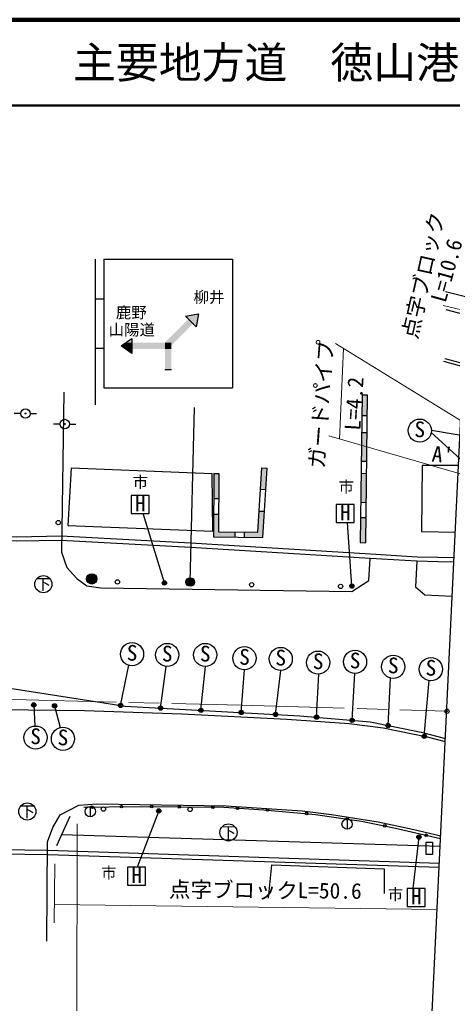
# Model space of a CAD drawing. Units: millimetres at full size, sheet at 1:1000; details may follow other scales. Extents: x 40000 to 680000, y 20000 to 380000.
# Drawn here: x 210523 to 260959, y 265376 to 380000 of the extents above; entities that cross this region are included whole.
import ezdxf
from ezdxf.enums import TextEntityAlignment as Align

# ---------------------------------------------------------------- set-up
doc = ezdxf.new("R2010")
doc.units = ezdxf.units.MM
doc.header["$LTSCALE"] = 1000
doc.header["$PDMODE"] = 32
doc.header["$PDSIZE"] = 500
doc.linetypes.add('CHAIN', pattern=[18.5, 12, -1.5, 3.5, -1.5])
for name, color, linetype, lineweight in [('M-BGD', 7, 'Continuous', 25), ('M-BGD-EXST', 7, 'Continuous', 25), ('M-BMK', 2, 'CHAIN', 13), ('M-BMK-OTRS', 5, 'Continuous', 25), ('M-STR-HTXT', 7, 'Continuous', 13), ('M-STR-STRC', 7, 'Continuous', 25), ('M-STR-STRD', 8, 'Continuous', 25), ('M-TTL', 2, 'Continuous', 140), ('M-TTL-LINE', 7, 'Continuous', 50)]:
    doc.layers.add(name, color=color, linetype=linetype, lineweight=lineweight)
doc.layers.add('M-OTRS', color=6, linetype='Continuous')
doc.layers.add('M-TTL-TXT', color=7, linetype='Continuous')
doc.styles.add('ＭＳ ゴシック', font='')
doc.styles.get('ＭＳ ゴシック').set_extended_font_data('MS Gothic')

msp = doc.modelspace()

# ---------------------------------------------------------------- hatches: boundary and pattern name
at = {"layer": 'M-BGD'}
for points in [[(251031, 336269), (250431, 336276), (250403, 333876), (251003, 333869)], [(250980, 331897), (250380, 331904), (250340, 328545), (250940, 328538)], [(233751, 327100), (233151, 327103), (233135, 324205), (233735, 324201)], [(239366, 327747), (238767, 327784), (238609, 325233), (239208, 325196)], [(250924, 327132), (250324, 327139), (250284, 323763), (250884, 323756)], [(235617, 320311), (233714, 320336), (233725, 322385), (233125, 322389), (233111, 319744), (235609, 319711)], [(239054, 322708), (238455, 322745), (238303, 320275), (236694, 320296), (236686, 319696), (238866, 319667)], [(250864, 321997), (250264, 322004), (250229, 319063), (250829, 319056)], [(219520, 314835, 1), (218320, 314835, 1)]]:
    msp.add_hatch(color=256, dxfattribs=at).paths.add_polyline_path(points)
h = msp.add_hatch(color=256, dxfattribs=at)
edge = h.paths.add_edge_path()
edge.add_ellipse((211193, 334100), major_axis=(47.9, 14.2), ratio=1, start_angle=-16.51737, end_angle=163.48263)
h = msp.add_hatch(color=256, dxfattribs=at)
edge = h.paths.add_edge_path()
edge.add_ellipse((215780, 332881), major_axis=(47.9, 14.2), ratio=1, start_angle=-16.51737, end_angle=163.48263)
at = {"layer": 'M-BGD-EXST'}
for points in [[(227651, 314368, 1), (227151, 314368, 1)], [(249496, 313999, 1), (248996, 313999, 1)], [(212419, 300150, 1), (211919, 300150, 1)], [(222534, 300085, 1), (222034, 300085, 1)], [(214849, 300041, 1), (214349, 300041, 1)], [(227200, 299775, 1), (226700, 299775, 1)], [(231904, 299520, 1), (231404, 299520, 1)], [(236605, 299265, 1), (236105, 299265, 1)], [(240606, 299048, 1), (240106, 299048, 1)], [(245382, 298722, 1), (244882, 298722, 1)], [(249528, 298354, 1), (249028, 298354, 1)], [(253719, 297746, 1), (253219, 297746, 1)], [(257941, 296490, 1), (257441, 296490, 1)], [(226985, 287802, 1), (226485, 287802, 1)], [(257311, 284744, 1), (256811, 284744, 1)]]:
    msp.add_hatch(color=256, dxfattribs=at).paths.add_polyline_path(points)
at = {"layer": 'M-STR-STRC'}
for points in [[(230733, 344572), (227993, 341832), (227463, 342362), (230203, 345102)], [(231352, 345721), (231239, 345077), (230733, 344572), (230203, 345102), (229850, 345456)], [(231087, 344218), (230733, 344572), (230203, 345102), (229850, 345456), (231352, 345721)], [(223588, 342862), (223588, 342362), (223588, 341612), (223588, 341112), (222338, 341987)], [(222338, 341987), (222874, 342362), (223588, 342362), (223588, 341612), (223588, 341112)], [(223588, 342362), (227463, 342362), (227463, 341612), (223588, 341612)], [(227463, 342362), (228213, 342362), (228213, 341612), (227463, 341612)], [(227463, 341612), (228213, 341612), (228213, 339237), (227463, 339237)], [(230910, 314472, 1), (229910, 314472, 1)]]:
    msp.add_hatch(color=256, dxfattribs=at).paths.add_polyline_path(points)

# ---------------------------------------------------------------- linework, layer by layer
at = {"layer": 'M-BGD'}
for p, q in [((260205, 346234), (268781, 343909)), ((250431, 336276), (250229, 319063)), ((250431, 336276), (251031, 336269)), ((251031, 336269), (250829, 319056)), ((210643, 334100), (209893, 334100)), ((211743, 334100), (212493, 334100)), ((250403, 333876), (251003, 333869)), ((215230, 332881), (214480, 332881)), ((216330, 332881), (217080, 332881)), ((250380, 331904), (250980, 331897)), ((250340, 328545), (250940, 328538)), ((233151, 327103), (233751, 327100)), ((238767, 327784), (239366, 327747)), ((250324, 327139), (250924, 327132)), ((239208, 325196), (238609, 325233)), ((233135, 324205), (233735, 324201)), ((250284, 323763), (250884, 323756)), ((233125, 322389), (233725, 322385)), ((238455, 322745), (239054, 322708)), ((250264, 322004), (250864, 321997)), ((235617, 320311), (235609, 319711)), ((236694, 320296), (236686, 319696)), ((250229, 319063), (250829, 319056)), ((218755, 288316), (218755, 287116)), ((248690, 286872), (248690, 285672))]:
    msp.add_line(p, q, dxfattribs=at)
for points in [[(260145, 348316), (267731, 346437), (271429, 345654), (272279, 345533), (273467, 345681), (275113, 346248), (276371, 347247), (277503, 348651), (278172, 350025)], [(215662, 336610), (215410, 317957), (216025, 316175), (217202, 314862), (218359, 314039), (219966, 313804), (249256, 313384), (251236, 314629), (251372, 317213)], [(261677, 328057), (257457, 328033), (257348, 320366), (261305, 320291)], [(261137, 316790), (259254, 316813), (256825, 316883), (251372, 317213), (230418, 318480), (215361, 319315), (210205, 319214), (162109, 319869), (156794, 319901), (141044, 319604), (137635, 319590), (116381, 319680), (112787, 323449), (112638, 327275)], [(261161, 317290), (259264, 317313), (256847, 317383), (251402, 317712), (230447, 318979), (215370, 319815), (210203, 319714), (162114, 320369), (156790, 320401), (141038, 320104), (137635, 320090), (116596, 320179), (113280, 323657), (113138, 327295)], [(233151, 327103), (233111, 319744), (238866, 319667), (239366, 327747)], [(233751, 327100), (233714, 320336), (238303, 320275), (238767, 327784)], [(256825, 316883), (256678, 313927), (257735, 312969), (260947, 312815)], [(213694, 272608), (213755, 284185), (214382, 285854), (215255, 287334), (217438, 288454), (219507, 288606), (234592, 288377), (243460, 287815), (246891, 287399), (252327, 286515), (256297, 285673), (259609, 284895)], [(217994, 288233), (223867, 288320), (229359, 288277), (234331, 288218), (238968, 287939), (244990, 287399), (250388, 286611), (254340, 285800), (259594, 284567)], [(116066, 269064), (116044, 277982), (122385, 283924), (193276, 283767), (208388, 283311), (213839, 283205), (259458, 281728)], [(116566, 269065), (116544, 277766), (122582, 283424), (193268, 283267), (208376, 282811), (213826, 282705), (259434, 281228)], [(239518, 277647), (239930, 281516), (252995, 281056), (253019, 278155)]]:
    msp.add_lwpolyline(points, dxfattribs=at)
for points in [[(232979, 327064), (216530, 327726), (216120, 321038), (233043, 320402)], [(257897, 284158), (258647, 284158), (258647, 282728), (257897, 282728)]]:
    msp.add_lwpolyline(points, close=True, dxfattribs=at)
for centre, radius in [((211193, 334100), 550), ((211193, 334100), 50), ((215780, 332881), 550), ((215780, 332881), 50), ((215022, 321401), 250), ((218920, 314835), 600), ((221919, 314480), 250), ((237569, 314148), 250), ((247931, 313958), 250), ((218755, 287716), 600), ((218956, 288247), 150), ((220290, 288012), 250), ((222394, 288298), 150), ((225911, 288304), 150), ((229131, 288278), 150), ((230382, 287972), 250), ((233045, 288233), 150), ((235928, 288122), 150), ((239411, 287899), 150), ((243979, 287490), 150), ((248690, 286272), 600), ((248699, 286858), 150), ((253097, 286055), 150), ((257918, 284961), 150)]:
    msp.add_circle(centre, radius, dxfattribs=at)
at = {"layer": 'M-BGD-EXST'}
for p, q in [((264601, 326326), (258493, 331877)), ((264866, 331064), (258514, 332121)), ((225609, 324559), (223509, 324559)), ((223509, 324559), (223509, 322459)), ((225609, 322459), (225609, 324559)), ((249515, 323515), (247415, 323515)), ((247415, 323515), (247415, 321415)), ((249515, 321415), (249515, 323515)), ((223509, 322459), (225609, 322459)), ((227401, 314368), (224938, 322459)), ((247415, 321415), (249515, 321415)), ((249246, 313999), (248754, 321415)), ((222284, 300085), (223262, 304763)), ((226950, 299775), (227610, 304624)), ((231654, 299520), (232203, 304620)), ((236355, 299265), (236738, 304238)), ((240356, 299048), (240951, 304156)), ((249278, 298354), (249595, 303821)), ((245132, 298722), (245378, 303730)), ((253469, 297746), (253767, 303275)), ((257691, 296490), (258250, 302983)), ((212169, 300150), (212299, 297690)), ((214599, 300041), (215229, 297506)), ((226735, 287802), (224225, 281253)), ((257061, 284744), (256346, 278775)), ((225187, 281253), (223087, 281253)), ((223087, 281253), (223087, 279153)), ((225187, 279153), (225187, 281253)), ((223087, 279153), (225187, 279153)), ((257787, 278775), (255687, 278775)), ((255687, 278775), (255687, 276675)), ((257787, 276675), (257787, 278775)), ((255687, 276675), (257787, 276675))]:
    msp.add_line(p, q, dxfattribs=at)
for centre, radius in [((257164, 332110), 1350), ((213290, 314216), 1000), ((227401, 314368), 250), ((249246, 313999), 250), ((223622, 306064), 1350), ((227721, 305969), 1350), ((232153, 305969), 1350), ((236728, 305588), 1350), ((240953, 305506), 1350), ((245315, 305079), 1350), ((249616, 305170), 1350), ((254069, 304591), 1350), ((258461, 304316), 1350), ((212169, 300150), 250), ((222284, 300085), 250), ((214599, 300041), 250), ((226950, 299775), 250), ((231654, 299520), 250), ((236355, 299265), 250), ((240356, 299048), 250), ((245132, 298722), 250), ((249278, 298354), 250), ((212374, 296342), 1350), ((215567, 296199), 1350), ((253469, 297746), 250), ((257691, 296490), 250), ((211413, 287727), 1000), ((226735, 287802), 250), ((234870, 285291), 1000), ((257061, 284744), 250)]:
    msp.add_circle(centre, radius, dxfattribs=at)
at = {"layer": 'M-BMK'}
msp.add_lwpolyline([(104176, 283271), (104116, 302500), (159141, 301768), (195091, 301090), (209771, 300788), (236359, 300109), (260306, 299432)], dxfattribs=at)
at = {"layer": 'M-BMK-OTRS'}
msp.add_line((258202, 255522), (262140, 337735), dxfattribs=at)
at = {"layer": 'M-OTRS'}
msp.add_point((260339, 299415), dxfattribs=at)
at = {"layer": 'M-STR-HTXT'}
for p, q in [((259874, 346690), (272615, 343661)), ((247329, 342263), (265027, 331370)), ((247812, 331125), (248287, 341673)), ((246550, 331490), (264226, 326389)), ((217245, 286305), (217177, 260212)), ((214622, 281619), (214535, 274743)), ((214562, 276907), (259198, 276316))]:
    msp.add_line(p, q, dxfattribs=at)
at = {"layer": 'M-STR-STRC'}
for p, q in [((219338, 352102), (219338, 335102)), ((220338, 352102), (220338, 337102)), ((220338, 352102), (235338, 352102)), ((235338, 352102), (235338, 337102)), ((219338, 347477), (220338, 347477)), ((229850, 345456), (231352, 345721)), ((231087, 344218), (229850, 345456)), ((231352, 345721), (231087, 344218)), ((222338, 341987), (223588, 342862)), ((223588, 342862), (223588, 341112)), ((219338, 341727), (220338, 341727)), ((223588, 341112), (222338, 341987)), ((260090, 340526), (263807, 339539)), ((259913, 340197), (264524, 338916)), ((227463, 339237), (228213, 339237)), ((220338, 337102), (235338, 337102)), ((230410, 314472), (230917, 334791)), ((214843, 283781), (216393, 287198)), ((215426, 285066), (259551, 283681))]:
    msp.add_line(p, q, dxfattribs=at)
msp.add_circle((230410, 314472), 500, dxfattribs=at)
at = {"layer": 'M-STR-STRD'}
for points in [[(121643, 303799), (202611, 303151), (222835, 299999), (243191, 298894), (251384, 298168), (257344, 296962), (260153, 296242)], [(121567, 302681), (146172, 302267), (152032, 301635), (157677, 300460), (185382, 299872), (218065, 299499), (229420, 299107), (241673, 298496), (248924, 297973), (252899, 297493), (258017, 296422), (260136, 295893)]]:
    msp.add_lwpolyline(points, dxfattribs=at)
at = {"layer": 'M-TTL'}
msp.add_line((680000, 380000), (40000, 380000), dxfattribs=at)
at = {"layer": 'M-TTL-LINE'}
msp.add_line((40000, 370000), (680000, 370000), dxfattribs=at)

# ---------------------------------------------------------------- texts
at = {"layer": 'M-BGD-EXST', "style": 'ＭＳ ゴシック'}
for p in [(256508, 330817), (222966, 304772), (227065, 304677), (231498, 304677), (236073, 304295), (240298, 304213), (244660, 303786), (248960, 303878), (253414, 303298), (257806, 303024), (211719, 295049), (214912, 294906)]:
    msp.add_text('S', height=1833, rotation=358.508, dxfattribs=at).set_placement(p, align=Align.BOTTOM_LEFT)
for s, height, p in [('市', 1320, (223695, 325059)), ('市', 1320, (247692, 324533)), ('H', 1833, (223962, 322151)), ('H', 1833, (247868, 321107)), ('市', 1320, (220020, 279542)), ('H', 1833, (223540, 278845)), ('市', 1320, (253427, 277000)), ('H', 1833, (256140, 276367))]:
    msp.add_text(s, height=height, dxfattribs=at).set_placement(p, align=Align.BOTTOM_LEFT)
for p in [(213290, 314216), (211413, 287727), (234870, 285291)]:
    msp.add_text('下', height=1320, dxfattribs=at).set_placement(p, align=Align.MIDDLE_CENTER)
at = {"layer": 'M-STR-HTXT', "style": 'ＭＳ ゴシック'}
for s, rotation, p in [('点字ブロック', 77.378, (257364, 342571)), ('L=10.6', 74.393, (260692, 346772)), ('ガードパイプ', 85.754, (246565, 327603)), ('L=4.2', 86.424, (250777, 332049)), ("A'", 354.12, (258451, 327975)), ('点字ブロック', 359.351, (227927, 277207)), ('L=50.6', 359.293, (242895, 277088))]:
    msp.add_text(s, height=1833, rotation=rotation, dxfattribs=at).set_placement(p, align=Align.BOTTOM_LEFT)
at = {"layer": 'M-STR-STRC', "style": 'ＭＳ ゴシック'}
for s, p in [('柳井', (232588, 347665)), ('鹿野', (223532, 345878)), ('山陽道', (223588, 343862))]:
    msp.add_text(s, height=1320, dxfattribs=at).set_placement(p, align=Align.MIDDLE_CENTER)
at = {"layer": 'M-TTL-TXT', "style": 'ＭＳ ゴシック'}
msp.add_text('主要地方道\u3000徳山港線', height=3666, dxfattribs=at).set_placement((216734, 375000), align=Align.MIDDLE_LEFT)

doc.saveas('drawing.dxf')
